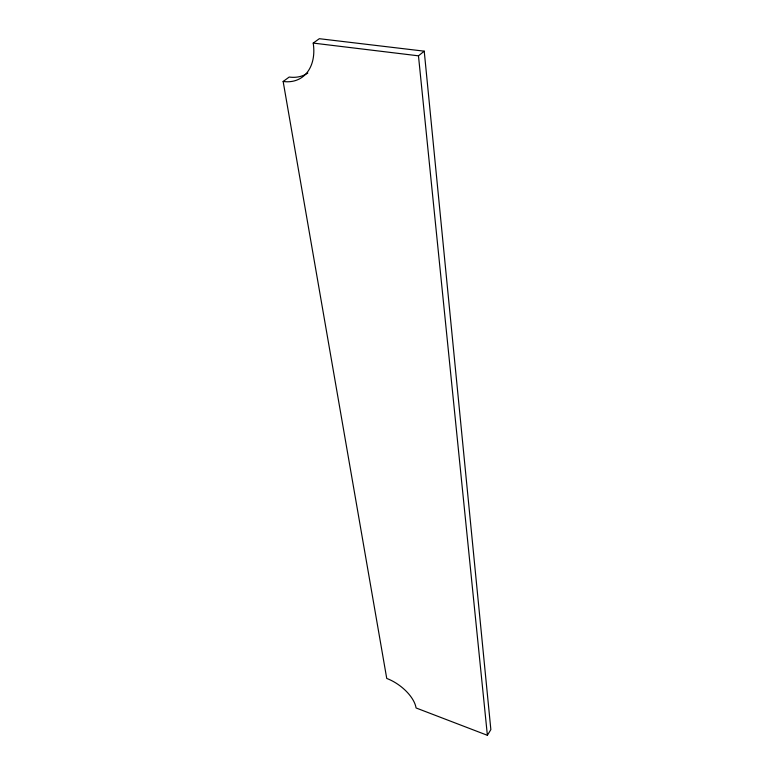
<?xml version="1.0" encoding="UTF-8"?>
<svg xmlns="http://www.w3.org/2000/svg" width="774" height="774" viewBox="0 0 774 774"><rect width="100%" height="100%" fill="white"/><g stroke="black" fill="none" stroke-linecap="round" stroke-linejoin="round"><path stroke-width="1.16" d="M487.378 735.3L490.851 729.611L424.229 51.171L319.333 38.7L313.209 43.083A47.437 33.485 58.9 0 1 283.149 81.473L386.739 678.44A30.031 15.383 36.2 0 1 416.064 707.958L487.378 735.3L418.473 55.825L424.229 51.171M283.149 81.473L289.205 77.042A47.175 33.485 59.1 0 0 307.82 73.017M313.209 43.083L418.473 55.825"/></g></svg>
